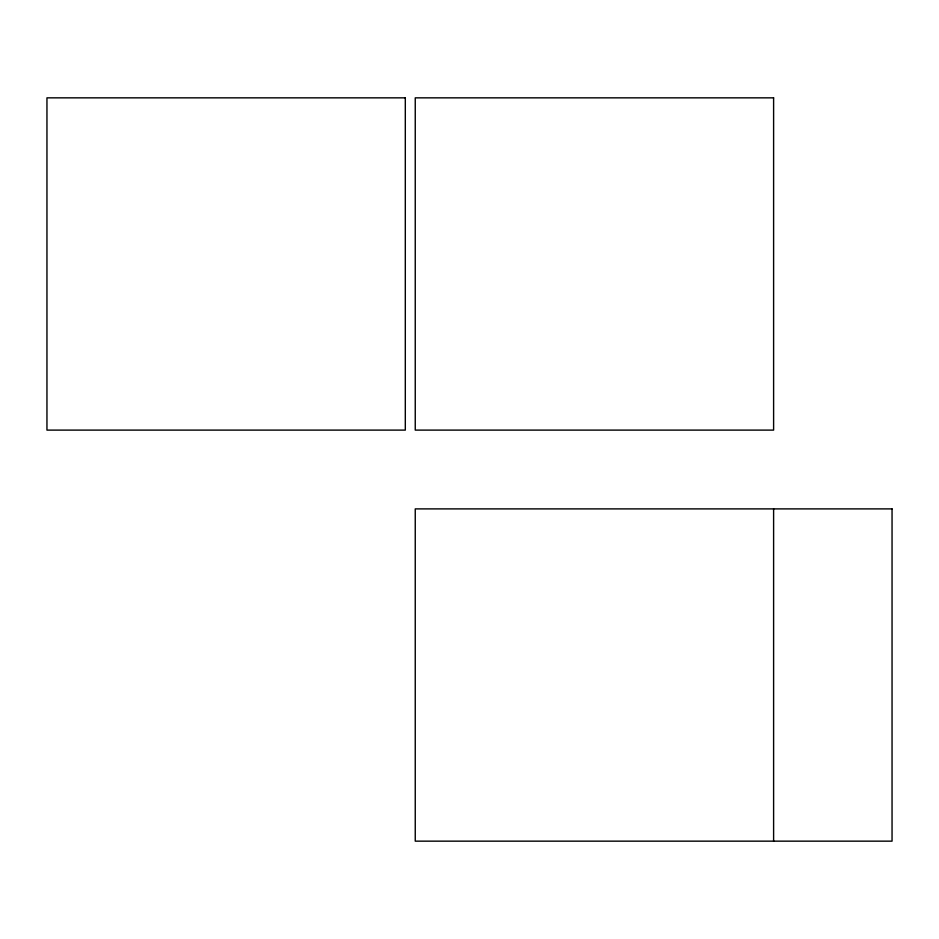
<?xml version="1.0" encoding="UTF-8"?>
<svg xmlns="http://www.w3.org/2000/svg" width="939" height="939" viewBox="0 0 939 939"><rect width="100%" height="100%" fill="white"/><g stroke="black" fill="none" stroke-linecap="round" stroke-linejoin="round"><path stroke-width="1.41" d="M773.607 508.891L773.607 841.156M405.308 97.844L46.95 97.844L46.95 430.109L405.308 430.109L405.308 97.844M773.607 97.844L415.249 97.844L415.249 430.109L773.607 430.109L773.607 97.844M892.05 508.891L415.249 508.891L415.249 841.156L892.05 841.156L892.05 508.891"/></g></svg>
